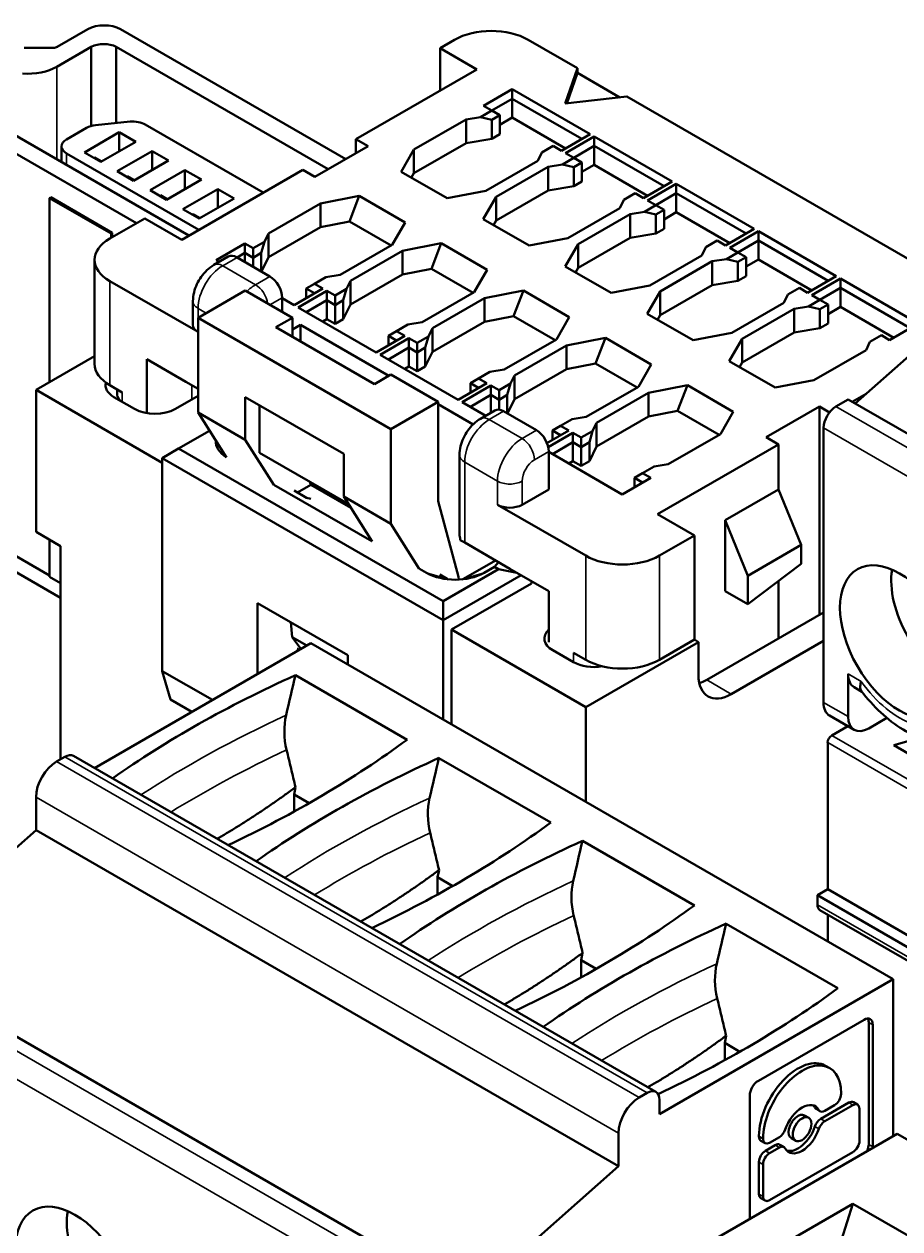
# Model space of a CAD drawing. Header units: millimetres. Extents: x 3100 to 5091, y 868 to 1900.
# Drawn here: x 4115.63 to 4130.72, y 1741.51 to 1762.3 of the extents above; entities that cross this region are included whole.
import ezdxf

# ---------------------------------------------------------------- set-up
doc = ezdxf.new("R2010")
doc.units = ezdxf.units.MM
doc.header["$LTSCALE"] = 1.8
doc.layers.add('외형선(ISO)', color=7, linetype='Continuous', lineweight=50)
doc.layers.add('좁은 외형선(ISO)', color=7, linetype='Continuous', lineweight=35)

msp = doc.modelspace()

# ---------------------------------------------------------------- linework, layer by layer
at = {"layer": '외형선(ISO)'}
for p, q in [((4116.724, 1762.207), (4116.199, 1761.904)), ((4117.287, 1762.207), (4121.171, 1759.964)), ((4123.045, 1762.026), (4122.797, 1761.883)), ((4124.318, 1762.026), (4125.166, 1761.536)), ((4116.128, 1761.886), (4115.627, 1761.886)), ((4116.191, 1761.559), (4116.785, 1761.902)), ((4116.785, 1761.902), (4116.785, 1760.537)), ((4117.213, 1761.902), (4117.213, 1760.588)), ((4117.213, 1761.902), (4120.871, 1759.791)), ((4122.797, 1761.148), (4122.797, 1761.883)), ((4122.797, 1761.883), (4123.434, 1761.515)), ((4121.348, 1760.311), (4123.434, 1761.515)), ((4125.166, 1761.536), (4124.954, 1760.923)), ((4125.166, 1761.454), (4124.984, 1760.927)), ((4125.166, 1761.536), (4125.166, 1761.454)), ((4125.897, 1761.032), (4125.166, 1761.454)), ((4124.042, 1761.173), (4123.547, 1760.887)), ((4124.042, 1761.009), (4123.688, 1760.805)), ((4125.385, 1760.397), (4124.042, 1761.173)), ((4124.042, 1761.173), (4124.042, 1761.009)), ((4124.042, 1761.009), (4124.042, 1760.683)), ((4125.244, 1760.315), (4124.042, 1761.009)), ((4124.954, 1760.923), (4126.015, 1761.046)), ((4126.015, 1761.046), (4132.018, 1757.58)), ((4117.565, 1758.862), (4114.178, 1760.817)), ((4118.466, 1758.648), (4114.655, 1760.848)), ((4123.688, 1760.805), (4123.492, 1760.692)), ((4123.547, 1760.887), (4123.688, 1760.805)), ((4123.688, 1760.805), (4123.83, 1760.723)), ((4117.454, 1760.613), (4116.86, 1760.552)), ((4122.348, 1760.134), (4123.246, 1760.652)), ((4123.492, 1760.692), (4123.246, 1760.652)), ((4123.246, 1760.652), (4123.246, 1760.244)), ((4123.492, 1760.692), (4123.688, 1760.642)), ((4123.83, 1760.723), (4123.688, 1760.642)), ((4123.688, 1760.642), (4123.688, 1760.315)), ((4123.83, 1760.723), (4123.83, 1760.397)), ((4124.042, 1760.683), (4123.83, 1760.56)), ((4124.961, 1760.152), (4124.042, 1760.683)), ((4116.701, 1760.503), (4116.36, 1760.306)), ((4116.667, 1760.083), (4117.268, 1760.43)), ((4117.268, 1760.103), (4117.268, 1760.43)), ((4117.268, 1760.43), (4117.551, 1760.266)), ((4119.75, 1759.389), (4117.715, 1760.564)), ((4123.83, 1760.397), (4123.688, 1760.315)), ((4124.89, 1760.111), (4125.385, 1760.397)), ((4116.273, 1760.185), (4116.273, 1759.914)), ((4117.551, 1760.266), (4116.949, 1759.919)), ((4120.641, 1759.658), (4121.56, 1760.189)), ((4121.348, 1760.311), (4121.348, 1760.066)), ((4121.56, 1760.189), (4121.348, 1760.311)), ((4122.348, 1759.725), (4123.246, 1760.244)), ((4123.688, 1760.315), (4123.246, 1760.244)), ((4124.553, 1760.079), (4124.749, 1760.193)), ((4124.749, 1760.193), (4124.89, 1760.111)), ((4125.456, 1760.356), (4124.961, 1760.07)), ((4125.456, 1760.193), (4125.103, 1759.989)), ((4126.8, 1759.58), (4125.456, 1760.356)), ((4125.456, 1760.356), (4125.456, 1760.193)), ((4125.456, 1760.193), (4125.456, 1759.866)), ((4126.658, 1759.499), (4125.456, 1760.193)), ((4116.36, 1760.063), (4118.639, 1758.747)), ((4116.949, 1759.919), (4116.667, 1760.083)), ((4116.844, 1759.996), (4116.83, 1759.988)), ((4116.844, 1759.996), (4116.964, 1759.927)), ((4117.232, 1759.756), (4117.833, 1760.103)), ((4117.833, 1759.776), (4117.833, 1760.103)), ((4117.833, 1760.103), (4118.116, 1759.94)), ((4122.126, 1759.748), (4122.348, 1760.134)), ((4122.348, 1760.134), (4122.348, 1759.725)), ((4124.484, 1759.938), (4124.553, 1760.079)), ((4125.103, 1759.989), (4124.906, 1759.875)), ((4124.961, 1760.07), (4125.103, 1759.989)), ((4125.103, 1759.989), (4125.244, 1759.907)), ((4117.515, 1759.593), (4117.232, 1759.756)), ((4118.116, 1759.94), (4117.515, 1759.593)), ((4117.798, 1759.429), (4118.399, 1759.776)), ((4118.343, 1758.576), (4120.429, 1759.78)), ((4118.399, 1759.45), (4118.399, 1759.776)), ((4118.399, 1759.776), (4118.682, 1759.613)), ((4120.429, 1759.78), (4120.641, 1759.658)), ((4122.918, 1759.29), (4122.126, 1759.748)), ((4124.484, 1759.938), (4123.586, 1759.419)), ((4123.763, 1759.317), (4124.661, 1759.835)), ((4124.906, 1759.875), (4124.661, 1759.835)), ((4124.661, 1759.835), (4124.661, 1759.427)), ((4124.906, 1759.875), (4125.103, 1759.825)), ((4125.244, 1759.907), (4125.103, 1759.825)), ((4125.103, 1759.825), (4125.103, 1759.499)), ((4125.244, 1759.907), (4125.244, 1759.58)), ((4125.456, 1759.866), (4125.244, 1759.744)), ((4126.375, 1759.335), (4125.456, 1759.866)), ((4117.41, 1759.67), (4117.396, 1759.662)), ((4117.41, 1759.67), (4117.529, 1759.601)), ((4118.682, 1759.613), (4118.081, 1759.266)), ((4122.302, 1759.646), (4122.348, 1759.725)), ((4125.244, 1759.58), (4125.103, 1759.499)), ((4126.305, 1759.295), (4126.8, 1759.58)), ((4126.87, 1759.54), (4126.375, 1759.254)), ((4128.214, 1758.764), (4126.87, 1759.54)), ((4126.87, 1759.54), (4126.87, 1759.376)), ((4118.081, 1759.266), (4117.798, 1759.429)), ((4117.976, 1759.343), (4117.962, 1759.335)), ((4117.976, 1759.343), (4118.095, 1759.274)), ((4118.364, 1759.103), (4118.965, 1759.45)), ((4118.965, 1759.123), (4118.965, 1759.45)), ((4118.965, 1759.45), (4119.248, 1759.286)), ((4120.736, 1759.203), (4121.404, 1759.331)), ((4121.235, 1758.89), (4121.404, 1759.331)), ((4121.404, 1759.331), (4122.196, 1758.874)), ((4123.586, 1759.419), (4122.918, 1759.29)), ((4123.763, 1758.909), (4124.661, 1759.427)), ((4125.103, 1759.499), (4124.661, 1759.427)), ((4125.967, 1759.263), (4126.163, 1759.376)), ((4126.163, 1759.376), (4126.305, 1759.295)), ((4126.87, 1759.376), (4126.517, 1759.172)), ((4126.87, 1759.376), (4126.87, 1759.05)), ((4128.072, 1758.682), (4126.87, 1759.376)), ((4116.087, 1759.307), (4116.066, 1759.295)), ((4116.066, 1759.295), (4117.126, 1758.682)), ((4116.066, 1756.118), (4116.066, 1759.295)), ((4116.087, 1759.307), (4117.147, 1758.695)), ((4119.248, 1759.286), (4118.647, 1758.939)), ((4119.838, 1758.684), (4120.736, 1759.203)), ((4120.736, 1759.203), (4120.736, 1758.794)), ((4123.54, 1758.931), (4123.763, 1759.317)), ((4123.763, 1759.317), (4123.763, 1758.909)), ((4125.898, 1759.121), (4125, 1758.603)), ((4125.898, 1759.121), (4125.967, 1759.263)), ((4126.517, 1759.172), (4126.32, 1759.059)), ((4126.375, 1759.254), (4126.517, 1759.172)), ((4126.517, 1759.172), (4126.658, 1759.09)), ((4117.706, 1758.943), (4117.105, 1758.596)), ((4117.706, 1758.943), (4118.343, 1758.576)), ((4118.647, 1758.939), (4118.364, 1759.103)), ((4118.541, 1759.017), (4118.527, 1759.008)), ((4118.541, 1759.017), (4118.661, 1758.948)), ((4124.332, 1758.474), (4123.54, 1758.931)), ((4123.717, 1758.829), (4123.763, 1758.909)), ((4125.177, 1758.501), (4126.075, 1759.019)), ((4126.32, 1759.059), (4126.075, 1759.019)), ((4126.075, 1759.019), (4126.075, 1758.611)), ((4126.32, 1759.059), (4126.517, 1759.009)), ((4126.658, 1759.09), (4126.517, 1759.009)), ((4126.517, 1759.009), (4126.517, 1758.682)), ((4126.658, 1759.09), (4126.658, 1758.764)), ((4126.87, 1759.05), (4126.658, 1758.927)), ((4127.79, 1758.519), (4126.87, 1759.05)), ((4119.838, 1758.276), (4120.736, 1758.794)), ((4120.736, 1758.794), (4121.235, 1758.89)), ((4121.235, 1758.89), (4121.952, 1758.476)), ((4122.196, 1758.874), (4121.974, 1758.488)), ((4126.658, 1758.764), (4126.517, 1758.682)), ((4127.719, 1758.478), (4128.214, 1758.764)), ((4128.285, 1758.723), (4127.79, 1758.437)), ((4129.628, 1757.947), (4128.285, 1758.723)), ((4128.285, 1758.723), (4128.285, 1758.56)), ((4117.126, 1758.682), (4117.147, 1758.695)), ((4117.126, 1758.609), (4117.126, 1758.682)), ((4117.147, 1758.695), (4117.147, 1758.621)), ((4119.432, 1758.511), (4118.937, 1758.225)), ((4119.573, 1758.429), (4119.432, 1758.511)), ((4119.432, 1758.511), (4119.432, 1758.347)), ((4119.769, 1758.542), (4119.573, 1758.429)), ((4119.769, 1758.542), (4119.714, 1758.347)), ((4119.838, 1758.684), (4119.769, 1758.542)), ((4119.838, 1758.684), (4119.838, 1758.276)), ((4121.974, 1758.488), (4121.076, 1757.97)), ((4122.15, 1758.386), (4122.819, 1758.515)), ((4122.649, 1758.074), (4122.819, 1758.515)), ((4122.819, 1758.515), (4123.611, 1758.058)), ((4125, 1758.603), (4124.332, 1758.474)), ((4124.954, 1758.115), (4125.177, 1758.501)), ((4125.177, 1758.092), (4126.075, 1758.611)), ((4125.177, 1758.501), (4125.177, 1758.092)), ((4126.517, 1758.682), (4126.075, 1758.611)), ((4127.381, 1758.446), (4127.577, 1758.56)), ((4127.577, 1758.56), (4127.719, 1758.478)), ((4128.285, 1758.56), (4127.931, 1758.356)), ((4128.285, 1758.56), (4128.285, 1758.233)), ((4129.487, 1757.866), (4128.285, 1758.56)), ((4118.9, 1758.142), (4119.147, 1758.285)), ((4119.432, 1758.347), (4119.297, 1758.27)), ((4119.432, 1758.347), (4119.432, 1758.192)), ((4119.573, 1758.266), (4119.432, 1758.347)), ((4119.573, 1758.429), (4119.573, 1758.266)), ((4119.714, 1758.347), (4119.573, 1758.266)), ((4119.714, 1758.347), (4119.714, 1758.029)), ((4121.252, 1757.868), (4122.15, 1758.386)), ((4122.15, 1758.386), (4122.15, 1757.978)), ((4127.312, 1758.305), (4126.414, 1757.786)), ((4127.312, 1758.305), (4127.381, 1758.446)), ((4127.931, 1758.356), (4127.735, 1758.242)), ((4127.79, 1758.437), (4127.931, 1758.356)), ((4127.931, 1758.356), (4128.072, 1758.274)), ((4116.842, 1756.433), (4116.842, 1758.229)), ((4118.937, 1758.225), (4118.99, 1758.194)), ((4119.863, 1757.943), (4119.297, 1758.27)), ((4119.573, 1758.266), (4119.573, 1758.111)), ((4119.838, 1758.276), (4119.717, 1758.027)), ((4122.15, 1757.978), (4122.649, 1758.074)), ((4122.649, 1758.074), (4123.367, 1757.66)), ((4125.746, 1757.657), (4124.954, 1758.115)), ((4125.131, 1758.013), (4125.177, 1758.092)), ((4126.591, 1757.684), (4127.489, 1758.203)), ((4127.735, 1758.242), (4127.489, 1758.203)), ((4127.489, 1758.203), (4127.489, 1757.794)), ((4127.735, 1758.242), (4127.931, 1758.192)), ((4128.072, 1758.274), (4127.931, 1758.192)), ((4127.931, 1758.192), (4127.931, 1757.866)), ((4128.072, 1758.274), (4128.072, 1757.947)), ((4128.285, 1758.233), (4128.072, 1758.111)), ((4129.204, 1757.702), (4128.285, 1758.233)), ((4120.634, 1757.817), (4120.83, 1757.93)), ((4120.83, 1757.93), (4121.076, 1757.97)), ((4121.252, 1757.868), (4121.184, 1757.726)), ((4121.252, 1757.459), (4122.15, 1757.978)), ((4121.252, 1757.868), (4121.252, 1757.459)), ((4123.611, 1758.058), (4123.388, 1757.672)), ((4127.931, 1757.866), (4127.489, 1757.794)), ((4128.072, 1757.947), (4127.931, 1757.866)), ((4129.133, 1757.662), (4129.628, 1757.947)), ((4129.699, 1757.907), (4129.204, 1757.621)), ((4131.042, 1757.131), (4129.699, 1757.907)), ((4129.699, 1757.907), (4129.699, 1757.743)), ((4129.955, 1755.75), (4132.52, 1758.025)), ((4118.625, 1756.984), (4117.105, 1757.862)), ((4119.439, 1757.698), (4118.625, 1757.229)), ((4119.439, 1757.698), (4120.252, 1757.229)), ((4120.28, 1757.449), (4120.775, 1757.735)), ((4120.846, 1757.694), (4120.351, 1757.408)), ((4120.634, 1757.817), (4120.492, 1757.735)), ((4120.492, 1757.735), (4120.492, 1757.572)), ((4120.634, 1757.653), (4120.492, 1757.735)), ((4120.775, 1757.735), (4120.634, 1757.817)), ((4120.987, 1757.613), (4120.846, 1757.694)), ((4120.846, 1757.694), (4120.846, 1757.531)), ((4121.184, 1757.726), (4120.987, 1757.613)), ((4121.184, 1757.726), (4121.129, 1757.531)), ((4123.388, 1757.672), (4122.49, 1757.153)), ((4123.565, 1757.57), (4124.233, 1757.698)), ((4124.063, 1757.257), (4124.233, 1757.698)), ((4124.233, 1757.698), (4125.025, 1757.241)), ((4126.414, 1757.786), (4125.746, 1757.657)), ((4126.368, 1757.298), (4126.591, 1757.684)), ((4126.591, 1757.276), (4127.489, 1757.794)), ((4126.591, 1757.684), (4126.591, 1757.276)), ((4128.795, 1757.63), (4128.992, 1757.743)), ((4128.992, 1757.743), (4129.133, 1757.662)), ((4129.699, 1757.743), (4129.345, 1757.539)), ((4130.901, 1757.049), (4129.699, 1757.743)), ((4129.699, 1757.743), (4129.699, 1757.417)), ((4118.538, 1757.106), (4118.538, 1757.515)), ((4120.075, 1757.331), (4120.075, 1757.576)), ((4120.075, 1757.568), (4120.28, 1757.449)), ((4120.846, 1757.531), (4120.492, 1757.327)), ((4120.846, 1757.531), (4120.846, 1757.204)), ((4120.987, 1757.449), (4120.846, 1757.531)), ((4120.987, 1757.613), (4120.987, 1757.449)), ((4121.129, 1757.531), (4120.987, 1757.449)), ((4120.987, 1757.449), (4120.987, 1757.123)), ((4121.129, 1757.531), (4121.129, 1757.204)), ((4121.252, 1757.459), (4121.129, 1757.204)), ((4122.667, 1757.051), (4123.565, 1757.57)), ((4123.565, 1757.57), (4123.565, 1757.161)), ((4128.726, 1757.488), (4127.828, 1756.97)), ((4128.726, 1757.488), (4128.795, 1757.63)), ((4129.345, 1757.539), (4129.149, 1757.426)), ((4129.204, 1757.621), (4129.345, 1757.539)), ((4129.345, 1757.539), (4129.487, 1757.457)), ((4129.487, 1757.457), (4129.345, 1757.376)), ((4129.487, 1757.457), (4129.487, 1757.131)), ((4120.351, 1757.408), (4121.694, 1756.633)), ((4123.565, 1757.161), (4124.063, 1757.257)), ((4124.063, 1757.257), (4124.781, 1756.843)), ((4125.025, 1757.241), (4124.802, 1756.855)), ((4127.16, 1756.841), (4126.368, 1757.298)), ((4126.545, 1757.196), (4126.591, 1757.276)), ((4128.005, 1756.868), (4128.903, 1757.386)), ((4129.149, 1757.426), (4128.903, 1757.386)), ((4128.903, 1757.386), (4128.903, 1756.978)), ((4129.149, 1757.426), (4129.345, 1757.376)), ((4129.345, 1757.376), (4129.345, 1757.049)), ((4129.699, 1757.417), (4129.487, 1757.294)), ((4130.618, 1756.886), (4129.699, 1757.417)), ((4118.625, 1757.229), (4121.949, 1755.31)), ((4118.625, 1757.229), (4118.625, 1755.596)), ((4120.252, 1757.229), (4119.969, 1757.066)), ((4119.969, 1757.066), (4121.666, 1756.086)), ((4120.252, 1756.902), (4120.252, 1757.229)), ((4120.252, 1757.025), (4120.393, 1757.106)), ((4121.913, 1756.229), (4120.393, 1757.106)), ((4120.393, 1757.106), (4120.393, 1756.821)), ((4120.846, 1757.204), (4120.775, 1757.164)), ((4120.987, 1757.123), (4120.846, 1757.204)), ((4121.129, 1757.204), (4120.987, 1757.123)), ((4122.048, 1757), (4122.244, 1757.114)), ((4122.244, 1757.114), (4122.49, 1757.153)), ((4122.667, 1757.051), (4122.598, 1756.909)), ((4122.667, 1756.643), (4123.565, 1757.161)), ((4122.667, 1757.051), (4122.667, 1756.643)), ((4129.345, 1757.049), (4128.903, 1756.978)), ((4129.487, 1757.131), (4129.345, 1757.049)), ((4130.547, 1756.845), (4131.042, 1757.131)), ((4121.694, 1756.633), (4122.189, 1756.919)), ((4122.26, 1756.878), (4121.765, 1756.592)), ((4122.048, 1757), (4121.906, 1756.919)), ((4121.906, 1756.919), (4121.906, 1756.755)), ((4122.048, 1756.837), (4121.906, 1756.919)), ((4122.189, 1756.919), (4122.048, 1757)), ((4122.401, 1756.796), (4122.26, 1756.878)), ((4122.26, 1756.878), (4122.26, 1756.714)), ((4122.598, 1756.909), (4122.401, 1756.796)), ((4122.598, 1756.909), (4122.543, 1756.714)), ((4124.802, 1756.855), (4123.904, 1756.337)), ((4124.979, 1756.753), (4125.647, 1756.882)), ((4125.477, 1756.441), (4125.647, 1756.882)), ((4125.647, 1756.882), (4126.439, 1756.425)), ((4127.828, 1756.97), (4127.16, 1756.841)), ((4127.782, 1756.482), (4128.005, 1756.868)), ((4128.005, 1756.459), (4128.903, 1756.978)), ((4128.005, 1756.868), (4128.005, 1756.459)), ((4130.209, 1756.813), (4130.406, 1756.927)), ((4130.406, 1756.927), (4130.547, 1756.845)), ((4122.26, 1756.714), (4121.906, 1756.51)), ((4122.26, 1756.714), (4122.26, 1756.388)), ((4122.401, 1756.633), (4122.26, 1756.714)), ((4122.401, 1756.796), (4122.401, 1756.633)), ((4122.543, 1756.714), (4122.401, 1756.633)), ((4122.401, 1756.633), (4122.401, 1756.306)), ((4122.543, 1756.714), (4122.543, 1756.388)), ((4122.667, 1756.643), (4122.543, 1756.388)), ((4124.081, 1756.235), (4124.979, 1756.753)), ((4124.979, 1756.753), (4124.979, 1756.345)), ((4130.141, 1756.672), (4129.243, 1756.153)), ((4130.141, 1756.672), (4130.209, 1756.813)), ((4115.832, 1755.984), (4116.842, 1756.566)), ((4117.742, 1755.584), (4117.742, 1756.514)), ((4118.413, 1756.127), (4117.742, 1756.514)), ((4121.765, 1756.592), (4123.108, 1755.816)), ((4124.979, 1756.345), (4125.477, 1756.441)), ((4125.477, 1756.441), (4126.195, 1756.027)), ((4126.439, 1756.425), (4126.216, 1756.039)), ((4128.574, 1756.024), (4127.782, 1756.482)), ((4127.959, 1756.38), (4128.005, 1756.459)), ((4121.949, 1756.249), (4121.666, 1756.086)), ((4121.949, 1756.249), (4122.762, 1755.78)), ((4122.26, 1756.388), (4122.189, 1756.347)), ((4122.401, 1756.306), (4122.26, 1756.388)), ((4122.543, 1756.388), (4122.401, 1756.306)), ((4123.462, 1756.184), (4123.658, 1756.297)), ((4123.658, 1756.297), (4123.904, 1756.337)), ((4124.081, 1756.235), (4124.012, 1756.093)), ((4124.081, 1755.826), (4124.979, 1756.345)), ((4124.081, 1756.235), (4124.081, 1755.826)), ((4117.105, 1756.065), (4117.317, 1755.943)), ((4118.625, 1756.004), (4118.413, 1756.127)), ((4123.108, 1755.816), (4123.603, 1756.102)), ((4123.674, 1756.061), (4123.179, 1755.775)), ((4123.462, 1756.184), (4123.321, 1756.102)), ((4123.321, 1756.102), (4123.321, 1755.939)), ((4123.462, 1756.02), (4123.321, 1756.102)), ((4123.603, 1756.102), (4123.462, 1756.184)), ((4123.816, 1755.98), (4123.674, 1756.061)), ((4123.674, 1756.061), (4123.674, 1755.898)), ((4124.012, 1756.093), (4123.816, 1755.98)), ((4124.012, 1756.093), (4123.957, 1755.898)), ((4126.216, 1756.039), (4125.318, 1755.52)), ((4126.393, 1755.937), (4127.061, 1756.065)), ((4126.892, 1755.624), (4127.061, 1756.065)), ((4127.061, 1756.065), (4127.853, 1755.608)), ((4129.243, 1756.153), (4128.574, 1756.024)), ((4115.832, 1753.534), (4115.832, 1755.984)), ((4118.007, 1754.728), (4115.832, 1755.984)), ((4117.176, 1755.861), (4117.529, 1755.657)), ((4117.229, 1755.902), (4117.229, 1755.994)), ((4118.625, 1755.882), (4118.237, 1755.657)), ((4119.439, 1755.126), (4119.439, 1755.861)), ((4119.439, 1755.861), (4121.136, 1754.881)), ((4123.674, 1755.898), (4123.321, 1755.694)), ((4123.674, 1755.898), (4123.674, 1755.591)), ((4123.816, 1755.816), (4123.674, 1755.898)), ((4123.816, 1755.98), (4123.816, 1755.816)), ((4123.957, 1755.898), (4123.816, 1755.816)), ((4123.816, 1755.816), (4123.816, 1755.644)), ((4123.957, 1755.898), (4123.957, 1755.58)), ((4124.081, 1755.826), (4123.96, 1755.578)), ((4125.495, 1755.418), (4126.393, 1755.937)), ((4126.393, 1755.937), (4126.393, 1755.528)), ((4129.621, 1755.698), (4129.833, 1755.82)), ((4139.874, 1750.023), (4129.833, 1755.82)), ((4130.145, 1755.919), (4129.904, 1755.78)), ((4118.625, 1755.596), (4119.439, 1755.126)), ((4118.625, 1755.596), (4119.116, 1754.817)), ((4119.686, 1755.718), (4119.686, 1754.902)), ((4122.762, 1755.78), (4121.949, 1755.31)), ((4122.762, 1754.065), (4122.762, 1755.78)), ((4123.367, 1755.389), (4122.762, 1755.739)), ((4123.179, 1755.775), (4123.586, 1755.54)), ((4123.496, 1755.488), (4123.743, 1755.631)), ((4123.893, 1755.616), (4124.459, 1755.29)), ((4126.393, 1755.528), (4126.892, 1755.624)), ((4126.892, 1755.624), (4127.609, 1755.21)), ((4127.853, 1755.608), (4127.63, 1755.222)), ((4129.338, 1755.698), (4128.419, 1755.167)), ((4129.338, 1755.698), (4129.338, 1752.105)), ((4129.511, 1755.598), (4129.338, 1755.698)), ((4124.876, 1755.367), (4125.073, 1755.481)), ((4125.073, 1755.481), (4125.318, 1755.52)), ((4125.495, 1755.418), (4125.426, 1755.276)), ((4125.495, 1755.01), (4126.393, 1755.528)), ((4125.495, 1755.418), (4125.495, 1755.01)), ((4118.29, 1754.973), (4118.823, 1755.281)), ((4121.949, 1755.31), (4121.949, 1753.677)), ((4124.64, 1755.068), (4125.018, 1755.286)), ((4125.088, 1755.245), (4124.662, 1754.999)), ((4124.876, 1755.367), (4124.735, 1755.286)), ((4124.735, 1755.286), (4124.735, 1755.122)), ((4124.876, 1755.204), (4124.735, 1755.286)), ((4125.018, 1755.286), (4124.876, 1755.367)), ((4125.23, 1755.163), (4125.088, 1755.245)), ((4125.088, 1755.245), (4125.088, 1755.081)), ((4125.426, 1755.276), (4125.23, 1755.163)), ((4125.23, 1755.163), (4125.23, 1755)), ((4125.426, 1755.276), (4125.371, 1755.081)), ((4127.63, 1755.222), (4126.732, 1754.704)), ((4128.419, 1755.167), (4128.631, 1755.045)), ((4129.409, 1750.595), (4129.409, 1755.33)), ((4118.29, 1754.973), (4118.007, 1754.81)), ((4122.85, 1752.34), (4118.29, 1754.973)), ((4119.439, 1755.126), (4119.929, 1754.348)), ((4125.088, 1755.081), (4124.735, 1754.877)), ((4125.23, 1755), (4125.088, 1755.081)), ((4125.088, 1755.081), (4125.088, 1754.755)), ((4125.371, 1755.081), (4125.23, 1755)), ((4125.23, 1755), (4125.23, 1754.673)), ((4125.371, 1755.081), (4125.371, 1754.755)), ((4125.495, 1755.01), (4125.371, 1754.755)), ((4128.631, 1755.045), (4126.545, 1753.84)), ((4128.631, 1755.045), (4128.631, 1754.269)), ((4122.85, 1752.013), (4118.007, 1754.81)), ((4118.007, 1751.136), (4118.007, 1754.81)), ((4119.686, 1754.902), (4121.216, 1754.018)), ((4121.136, 1754.147), (4121.136, 1754.881)), ((4123.134, 1753.473), (4123.134, 1754.861)), ((4124.671, 1754.269), (4124.671, 1754.922)), ((4124.671, 1754.914), (4125.937, 1754.183)), ((4125.088, 1754.755), (4125.018, 1754.714)), ((4125.23, 1754.673), (4125.088, 1754.755)), ((4125.371, 1754.755), (4125.23, 1754.673)), ((4126.29, 1754.551), (4126.149, 1754.469)), ((4126.29, 1754.551), (4126.487, 1754.664)), ((4126.432, 1754.469), (4126.29, 1754.551)), ((4126.487, 1754.664), (4126.732, 1754.704)), ((4121.623, 1753.373), (4119.931, 1754.349)), ((4120.338, 1754.217), (4120.567, 1754.349)), ((4120.567, 1754.349), (4120.553, 1754.401)), ((4121.26, 1753.949), (4120.567, 1754.349)), ((4125.937, 1754.183), (4126.432, 1754.469)), ((4126.29, 1754.387), (4126.149, 1754.469)), ((4126.149, 1754.469), (4126.149, 1754.306)), ((4120.285, 1754.247), (4120.497, 1754.125)), ((4120.568, 1754.105), (4120.497, 1754.125)), ((4121.136, 1754.147), (4121.626, 1753.368)), ((4121.136, 1754.147), (4121.949, 1753.677)), ((4124.212, 1754.004), (4124.671, 1754.269)), ((4128.631, 1754.269), (4127.712, 1753.738)), ((4128.631, 1754.269), (4129.02, 1753.31)), ((4123.116, 1752.759), (4122.762, 1754.065)), ((4125.308, 1753.126), (4123.787, 1754.004)), ((4114.178, 1753.873), (4116.066, 1752.783)), ((4127.181, 1753.473), (4126.545, 1753.84)), ((4127.712, 1753.738), (4127.712, 1752.514)), ((4128.101, 1752.779), (4127.712, 1753.738)), ((4115.832, 1753.534), (4116.257, 1753.289)), ((4121.949, 1753.677), (4122.439, 1752.899)), ((4114.647, 1753.326), (4116.257, 1752.397)), ((4116.066, 1752.763), (4116.066, 1753.399)), ((4123.144, 1753.395), (4123.144, 1753.428)), ((4123.144, 1753.395), (4123.222, 1753.35)), ((4123.222, 1753.35), (4123.999, 1752.901)), ((4127.181, 1753.473), (4126.58, 1753.126)), ((4127.181, 1751.677), (4127.181, 1753.473)), ((4129.02, 1753.31), (4128.101, 1752.779)), ((4129.02, 1752.983), (4129.02, 1753.31)), ((4116.257, 1749.615), (4116.257, 1753.289)), ((4122.565, 1752.829), (4122.442, 1752.9)), ((4122.85, 1752.34), (4123.805, 1752.891)), ((4123.752, 1753.044), (4123.202, 1752.727)), ((4123.734, 1752.932), (4123.555, 1752.829)), ((4123.734, 1752.932), (4123.805, 1753.014)), ((4123.734, 1752.932), (4123.805, 1752.891)), ((4124.123, 1752.83), (4123.805, 1752.891)), ((4124.671, 1752.514), (4123.999, 1752.901)), ((4128.101, 1752.289), (4129.02, 1752.983)), ((4116.257, 1752.652), (4116.066, 1752.763)), ((4122.795, 1752.798), (4122.919, 1752.727)), ((4122.85, 1752.013), (4124.194, 1752.789)), ((4123.121, 1752.712), (4123.116, 1752.759)), ((4124.371, 1752.687), (4124.371, 1752.646)), ((4128.101, 1752.779), (4128.101, 1752.289)), ((4128.631, 1752.689), (4128.631, 1751.697)), ((4122.992, 1751.85), (4124.371, 1752.646)), ((4124.671, 1752.514), (4124.671, 1751.635)), ((4127.712, 1752.514), (4128.101, 1752.289)), ((4119.651, 1751.085), (4119.651, 1752.309)), ((4121.206, 1751.411), (4119.651, 1752.309)), ((4122.85, 1752.013), (4122.85, 1752.34)), ((4127.394, 1750.983), (4129.409, 1752.146)), ((4120.25, 1751.718), (4120.226, 1751.977)), ((4122.85, 1750.299), (4122.85, 1752.013)), ((4125.308, 1750.513), (4122.992, 1751.85)), ((4122.992, 1751.85), (4122.992, 1750.217)), ((4120.499, 1751.575), (4120.25, 1751.718)), ((4120.4, 1751.517), (4120.25, 1751.718)), ((4125.308, 1750.513), (4127.252, 1751.636)), ((4126.58, 1751.33), (4127.181, 1751.677)), ((4127.252, 1751.636), (4127.181, 1751.677)), ((4127.252, 1751.636), (4127.252, 1751.064)), ((4127.818, 1750.738), (4129.409, 1751.656)), ((4116.839, 1749.462), (4120.57, 1751.615)), ((4120.336, 1751.522), (4120.372, 1751.501)), ((4120.57, 1751.615), (4130.611, 1745.818)), ((4124.742, 1751.493), (4125.095, 1751.289)), ((4125.095, 1751.452), (4125.308, 1751.33)), ((4121.206, 1751.248), (4121.206, 1751.411)), ((4118.873, 1750.636), (4118.007, 1751.136)), ((4118.148, 1750.646), (4118.007, 1751.136)), ((4120.303, 1751.064), (4122.231, 1749.951)), ((4129.833, 1750.35), (4129.833, 1751.085)), ((4130.071, 1750.778), (4129.937, 1750.856)), ((4118.519, 1750.431), (4118.148, 1750.646)), ((4125.308, 1748.88), (4125.308, 1750.513)), ((4129.512, 1750.366), (4129.937, 1750.121)), ((4129.828, 1750.184), (4129.55, 1750.023)), ((4130.5, 1750.327), (4130.187, 1750.146)), ((4131.066, 1749.982), (4130.618, 1749.856)), ((4129.48, 1747.37), (4129.48, 1749.901)), ((4130.618, 1749.856), (4132.725, 1748.639)), ((4116.186, 1749.574), (4116.327, 1749.656)), ((4116.477, 1749.671), (4126.518, 1743.874)), ((4122.778, 1749.635), (4124.706, 1748.522)), ((4115.832, 1748.39), (4115.832, 1748.962)), ((4120.28, 1749.007), (4120.306, 1749.132)), ((4120.28, 1748.709), (4120.28, 1749.007)), ((4120.541, 1748.856), (4120.28, 1749.007)), ((4113.267, 1746.115), (4115.832, 1748.39)), ((4125.873, 1742.593), (4115.832, 1748.39)), ((4125.253, 1748.206), (4127.181, 1747.093)), ((4122.755, 1747.578), (4122.781, 1747.703)), ((4122.755, 1747.281), (4122.755, 1747.578)), ((4123.016, 1747.427), (4122.755, 1747.578)), ((4129.303, 1747.268), (4129.48, 1747.37)), ((4136.757, 1742.964), (4129.303, 1747.268)), ((4129.303, 1747.104), (4129.303, 1747.268)), ((4136.757, 1743.168), (4129.48, 1747.37)), ((4129.344, 1747.013), (4136.757, 1742.733)), ((4129.48, 1746.471), (4129.48, 1746.935)), ((4127.728, 1746.777), (4129.656, 1745.664)), ((4125.23, 1746.149), (4125.255, 1746.274)), ((4123.186, 1740.389), (4113.145, 1746.186)), ((4125.491, 1745.998), (4125.23, 1746.149)), ((4125.23, 1745.852), (4125.23, 1746.149)), ((4126.58, 1743.491), (4130.611, 1745.818)), ((4130.611, 1745.818), (4130.611, 1743.116)), ((4128.285, 1744.067), (4130.108, 1745.12)), ((4130.187, 1745.075), (4130.187, 1742.969)), ((4130.257, 1745.034), (4130.257, 1742.929)), ((4127.705, 1744.72), (4127.73, 1744.845)), ((4127.966, 1744.569), (4127.705, 1744.72)), ((4127.705, 1744.423), (4127.705, 1744.72)), ((4129.443, 1744.326), (4129.514, 1744.286)), ((4126.227, 1743.777), (4126.368, 1743.859)), ((4126.58, 1743.736), (4126.58, 1743.491)), ((4128.136, 1741.704), (4128.136, 1743.809)), ((4129.711, 1743.84), (4129.711, 1743.85)), ((4129.28, 1743.581), (4129.351, 1743.54)), ((4129.359, 1743.409), (4129.845, 1743.69)), ((4129.916, 1743.649), (4129.43, 1743.368)), ((4129.43, 1743.548), (4129.599, 1743.646)), ((4129.924, 1743.697), (4129.995, 1743.657)), ((4130.028, 1743.032), (4130.028, 1743.584)), ((4129.082, 1743.471), (4129.153, 1743.43)), ((4124.17, 1739.397), (4130.676, 1743.153)), ((4125.873, 1742.593), (4125.873, 1743.165)), ((4128.295, 1743.114), (4128.295, 1743.104)), ((4137.747, 1739.071), (4130.676, 1743.153)), ((4128.328, 1743.032), (4128.399, 1742.991)), ((4128.366, 1743.074), (4128.366, 1743.063)), ((4128.407, 1742.859), (4128.577, 1742.957)), ((4128.478, 1742.999), (4128.647, 1743.097)), ((4128.647, 1742.917), (4128.478, 1742.819)), ((4128.656, 1742.965), (4128.726, 1742.924)), ((4128.854, 1743.075), (4128.924, 1743.035)), ((4128.478, 1742.008), (4129.916, 1742.838)), ((4123.186, 1740.21), (4125.873, 1742.593)), ((4128.295, 1742.113), (4128.295, 1742.666)), ((4128.366, 1742.625), (4128.366, 1742.072)), ((4129.915, 1741.946), (4125.154, 1739.197)), ((4128.328, 1742.041), (4128.399, 1742)), ((4129.915, 1741.946), (4129.385, 1740.281)), ((4132.423, 1740.498), (4129.915, 1741.946))]:
    msp.add_line(p, q, dxfattribs=at)
for centre, major_axis, ratio, start_param, end_param in [((4117.006, 1762.042), (0.401, 0), 0.577339, 0.792253, 2.34932), ((4123.681, 1761.658), (-0.9, 0), 0.57735, 3.926991, 5.497787), ((4116.123, 1761.949), (-0.11, 0), 0.577339, 1.624021, 2.34653), ((4116.999, 1761.773), (0.31, 0), 0.577339, 0.809472, 2.332089), ((4115.699, 1761.836), (0.687, 0), 0.577339, 4.565389, 5.509432), ((4117.502, 1760.441), (0.301, 0), 0.577339, 0.781105, 1.730036), ((4116.929, 1760.368), (0.327, 0), 0.577339, 1.782965, 2.342213), ((4116.57, 1760.185), (-0.297, 0), 0.577339, 5.49738, 7.068967), ((4117.742, 1758.229), (-0.9, 0), 0.57735, 5.497787, 7.068583), ((4119.297, 1758.025), (-0.15, 0.26), 0.57735, 5.497787, 6.283185), ((4119.863, 1757.698), (0.15, -0.26), 0.57735, 0.785398, 2.356194), ((4118.838, 1757.106), (-0.3, 0), 0.57735, 0, 0.785398), ((4117.742, 1756.433), (-0.9, 0), 0.57735, 0, 0.785398), ((4117.529, 1756.065), (-0.5, 0), 0.57735, 6.126157, 7.068583), ((4117.529, 1755.902), (-0.3, 0), 0.57735, 0, 0.785398), ((4117.883, 1755.861), (0.5, 0), 0.57735, 3.926991, 5.497787), ((4123.893, 1755.371), (-0.15, 0.26), 0.57735, 5.497787, 6.283185), ((4129.621, 1755.453), (-0.15, -0.26), 0.57735, 3.926991, 5.497787), ((4124.459, 1755.045), (0.15, -0.26), 0.57735, 0.785398, 2.356194), ((4119.631, 1755.095), (-0.7, 0), 0.57735, 6.244873, 7.019039), ((4123.999, 1754.126), (-0.3, 0), 0.57735, 0.785398, 2.356194), ((4123.434, 1753.473), (-0.3, 0), 0.57735, 0, 0.261799), ((4125.944, 1753.493), (0.9, 0), 0.57735, 3.926991, 5.497787), ((4131.565, 1752.126), (-0.7, 1.212), 0.57735, 0.613952, 2.52764), ((4123.06, 1753.115), (-0.7, 0), 0.57735, 0.785398, 2.356194), ((4123.06, 1752.808), (-0.2, 0), 0.57735, 0.785398, 0.919978), ((4123.06, 1752.808), (-0.2, 0), 0.57735, 2.221614, 2.356194), ((4125.095, 1751.697), (-0.5, 0), 0.57735, 5.725586, 7.068583), ((4125.449, 1751.493), (0.5, 0), 0.57735, 3.926991, 5.014964), ((4125.944, 1751.697), (-0.9, 0), 0.57735, 0.785398, 2.356194), ((4132.633, 1741.973), (-20, 0), 0.57735, 5.376697, 5.59774), ((4132.633, 1734.611), (-13.016, -69.532), 0.218386, 4.514556, 4.524759), ((4127.818, 1751.391), (-0.4, -0.693), 0.57735, 5.497787, 7.068583), ((4130.187, 1751.289), (-0.25, -0.433), 0.57735, 5.497787, 6.283185), ((4127.394, 1751.636), (-0.4, -0.693), 0.57735, 0.55899, 0.785398), ((4129.762, 1750.799), (-0.25, -0.433), 0.57735, 5.497787, 6.283185), ((4120.855, 1749.96), (-0.213, 0.99), 0.718086, 0.992119, 1.603505), ((4130.187, 1750.554), (-0.25, -0.433), 0.57735, 5.497787, 7.068583), ((4129.55, 1749.942), (-0.05, -0.0866), 0.57735, 3.926991, 5.497787), ((4106.484, 1757.07), (20, 0), 0.57735, 5.397834, 5.618878), ((4116.186, 1749.166), (-0.25, -0.433), 0.57735, 3.926991, 5.497787), ((4116.327, 1749.411), (0.15, 0.26), 0.57735, 0, 0.785398), ((4135.108, 1740.544), (-20, 0), 0.57735, 5.376697, 5.59774), ((4135.108, 1733.182), (-13.016, -69.532), 0.218386, 4.514556, 4.524759), ((4123.329, 1748.531), (-0.213, 0.99), 0.718086, 0.992119, 1.603505), ((4108.959, 1755.641), (20, 0), 0.57735, 5.397834, 5.618878), ((4137.583, 1739.115), (-20, 0), 0.57735, 5.376697, 5.59774), ((4137.583, 1731.753), (-13.016, -69.532), 0.218386, 4.514556, 4.524759), ((4125.804, 1747.102), (-0.213, 0.99), 0.718086, 0.992119, 1.603505), ((4111.434, 1754.212), (20, 0), 0.57735, 5.397834, 5.618878), ((4129.444, 1747.186), (-0.1, -0.173), 0.57735, 5.497787, 6.283185), ((4140.058, 1737.686), (-20, 0), 0.57735, 5.376697, 5.59774), ((4140.058, 1730.324), (-13.016, -69.532), 0.218386, 4.514556, 4.524759), ((4128.279, 1745.674), (-0.213, 0.99), 0.718086, 0.992119, 1.603505), ((4113.909, 1752.783), (20, 0), 0.57735, 5.396921, 5.618878), ((4130.108, 1744.948), (0.105, 0.183), 0.57735, 5.497787, 7.068583), ((4130.038, 1744.989), (0.105, 0.183), 0.57735, 5.497787, 5.941106), ((4128.968, 1743.503), (0.476, 0.824), 0.57735, 0, 2.356194), ((4129.038, 1743.462), (0.476, 0.824), 0.57735, 5.497787, 8.63938), ((4128.285, 1743.895), (-0.105, -0.183), 0.57735, 3.926991, 5.497787), ((4126.227, 1743.369), (-0.25, -0.433), 0.57735, 3.926991, 5.497787), ((4126.368, 1743.614), (0.15, 0.26), 0.57735, 5.497787, 7.068583), ((4129.599, 1743.775), (0.079, 0.137), 0.57735, 3.926991, 5.497787), ((4129.038, 1743.232), (0.228, 0.396), 0.57735, 5.949564, 8.187603), ((4128.968, 1743.273), (0.228, 0.396), 0.57735, 5.949564, 6.127739), ((4129.359, 1743.718), (-0.079, -0.137), 0.57735, 5.949564, 6.283185), ((4129.43, 1743.677), (-0.079, -0.137), 0.57735, 5.949564, 7.068583), ((4129.845, 1743.561), (0.079, 0.137), 0.57735, 0, 0.785398), ((4129.916, 1743.52), (0.079, 0.137), 0.57735, 5.497787, 7.068583), ((4128.968, 1743.273), (0.114, 0.198), 0.57735, 0, 3.141593), ((4129.359, 1743.28), (-0.079, -0.137), 0.57735, 3.926991, 5.04601), ((4129.43, 1743.239), (-0.079, -0.137), 0.57735, 3.926991, 5.04601), ((4128.647, 1743.226), (0.079, 0.137), 0.57735, 3.926991, 5.04601), ((4129.038, 1743.232), (-0.228, -0.396), 0.57735, 5.949564, 8.187603), ((4128.968, 1743.273), (-0.228, -0.396), 0.57735, 0.155447, 1.904417), ((4128.407, 1743.169), (-0.079, -0.137), 0.57735, 5.497787, 6.283185), ((4128.478, 1743.128), (-0.079, -0.137), 0.57735, 5.497787, 7.068583), ((4128.577, 1742.828), (0.079, 0.137), 0.57735, 0, 0.785398), ((4128.647, 1742.787), (0.079, 0.137), 0.57735, 5.949564, 7.068583), ((4129.916, 1742.967), (0.079, 0.137), 0.57735, 3.926991, 5.497787), ((4130.038, 1742.883), (0.105, 0.183), 0.57735, 4.887569, 5.497787), ((4130.108, 1742.842), (0.105, 0.183), 0.57735, 5.398973, 5.497787), ((4128.407, 1742.73), (-0.079, -0.137), 0.57735, 3.926991, 5.497787), ((4128.478, 1742.689), (-0.079, -0.137), 0.57735, 3.926991, 5.497787), ((4128.407, 1742.178), (-0.079, -0.137), 0.57735, 5.497787, 6.283185), ((4128.478, 1742.137), (-0.079, -0.137), 0.57735, 5.497787, 7.068583), ((4117.353, 1741.062), (-0.7, 1.212), 0.57735, 0.613952, 2.52764), ((4128.285, 1741.79), (-0.105, -0.183), 0.57735, 5.497787, 5.596602)]:
    msp.add_ellipse(centre, major_axis=major_axis, ratio=ratio, start_param=start_param, end_param=end_param, dxfattribs=at)
for centre, major_axis in [((4130.717, 1751.636), (-0.725, 1.256)), ((4129.038, 1743.232), (-0.114, -0.198)), ((4116.504, 1740.572), (-0.725, 1.256))]:
    msp.add_ellipse(centre, major_axis=major_axis, ratio=0.57735, dxfattribs=at)
for points, knots in [([(4118.9, 1758.142), (4118.854, 1758.115), (4118.814, 1758.084), (4118.741, 1758.015), (4118.709, 1757.977), (4118.651, 1757.896), (4118.626, 1757.853), (4118.585, 1757.763), (4118.568, 1757.716), (4118.545, 1757.618), (4118.538, 1757.567), (4118.538, 1757.515)], [0, 0, 0, 0, 0.314159, 0.314159, 0.628319, 0.628319, 0.942478, 0.942478, 1.256637, 1.256637, 1.570796, 1.570796, 1.570796, 1.570796]), ([(4123.496, 1755.488), (4123.45, 1755.462), (4123.41, 1755.43), (4123.337, 1755.361), (4123.305, 1755.323), (4123.248, 1755.242), (4123.223, 1755.199), (4123.181, 1755.109), (4123.164, 1755.062), (4123.141, 1754.964), (4123.134, 1754.914), (4123.134, 1754.861)], [0, 0, 0, 0, 0.314159, 0.314159, 0.628319, 0.628319, 0.942478, 0.942478, 1.256637, 1.256637, 1.570796, 1.570796, 1.570796, 1.570796]), ([(4130.057, 1750.955), (4130.054, 1750.944), (4130.051, 1750.934), (4130.048, 1750.923), (4130.046, 1750.913), (4130.044, 1750.903), (4130.043, 1750.894), (4130.041, 1750.884), (4130.041, 1750.875), (4130.04, 1750.866), (4130.04, 1750.857), (4130.041, 1750.849), (4130.042, 1750.841), (4130.043, 1750.833), (4130.045, 1750.826), (4130.047, 1750.819), (4130.049, 1750.812), (4130.052, 1750.805), (4130.055, 1750.8), (4130.057, 1750.797), (4130.059, 1750.794), (4130.061, 1750.791)], [0, 0, 0, 0, 0.0500439, 0.0500439, 0.0500439, 0.1003298, 0.1003298, 0.1003298, 0.1506336, 0.1506336, 0.1506336, 0.2007383, 0.2007383, 0.2007383, 0.2507413, 0.2507413, 0.2507413, 0.3010207, 0.3010207, 0.3010207, 0.3259682, 0.3259682, 0.3259682, 0.3259682]), ([(4130.061, 1750.791), (4130.163, 1750.656), (4130.275, 1750.531), (4130.516, 1750.307), (4130.643, 1750.208), (4130.913, 1750.043), (4131.055, 1749.978), (4131.351, 1749.892), (4131.507, 1749.871), (4131.815, 1749.894), (4131.967, 1749.937), (4132.104, 1750.012), (4132.104, 1750.012), (4132.105, 1750.012)], [2.570912, 2.570912, 2.570912, 2.570912, 2.842128, 2.842128, 3.113344, 3.113344, 3.384559, 3.384559, 3.655775, 3.655775, 3.915873, 3.915873, 3.916819, 3.916819, 3.916819, 3.916819]), ([(4120.151, 1749.775), (4120.164, 1749.721), (4120.177, 1749.668), (4120.19, 1749.614), (4120.203, 1749.56), (4120.215, 1749.507), (4120.228, 1749.453), (4120.241, 1749.4), (4120.254, 1749.346), (4120.267, 1749.293), (4120.28, 1749.239), (4120.293, 1749.185), (4120.306, 1749.132)], [27.3487746, 27.3487746, 27.3487746, 27.3487746, 27.5141397, 27.5141397, 27.5141397, 27.6795053, 27.6795053, 27.6795053, 27.8448716, 27.8448716, 27.8448716, 28.0102384, 28.0102384, 28.0102384, 28.0102384]), ([(4122.626, 1748.346), (4122.639, 1748.292), (4122.652, 1748.239), (4122.665, 1748.185), (4122.677, 1748.132), (4122.69, 1748.078), (4122.703, 1748.024), (4122.716, 1747.971), (4122.729, 1747.917), (4122.742, 1747.864), (4122.755, 1747.81), (4122.768, 1747.757), (4122.781, 1747.703)], [27.3487746, 27.3487746, 27.3487746, 27.3487746, 27.5141397, 27.5141397, 27.5141397, 27.6795053, 27.6795053, 27.6795053, 27.8448716, 27.8448716, 27.8448716, 28.0102384, 28.0102384, 28.0102384, 28.0102384]), ([(4125.101, 1746.917), (4125.114, 1746.863), (4125.127, 1746.81), (4125.139, 1746.756), (4125.152, 1746.703), (4125.165, 1746.649), (4125.178, 1746.596), (4125.191, 1746.542), (4125.204, 1746.488), (4125.217, 1746.435), (4125.23, 1746.381), (4125.243, 1746.328), (4125.255, 1746.274)], [27.3487746, 27.3487746, 27.3487746, 27.3487746, 27.5141397, 27.5141397, 27.5141397, 27.6795053, 27.6795053, 27.6795053, 27.8448716, 27.8448716, 27.8448716, 28.0102384, 28.0102384, 28.0102384, 28.0102384]), ([(4127.576, 1745.488), (4127.589, 1745.435), (4127.602, 1745.381), (4127.614, 1745.327), (4127.627, 1745.274), (4127.64, 1745.22), (4127.653, 1745.167), (4127.666, 1745.113), (4127.679, 1745.06), (4127.692, 1745.006), (4127.705, 1744.952), (4127.717, 1744.899), (4127.73, 1744.845)], [27.3487746, 27.3487746, 27.3487746, 27.3487746, 27.5141397, 27.5141397, 27.5141397, 27.6795053, 27.6795053, 27.6795053, 27.8448716, 27.8448716, 27.8448716, 28.0102384, 28.0102384, 28.0102384, 28.0102384])]:
    msp.add_open_spline(points, degree=3, knots=knots, dxfattribs=at)
for points in [[(4120.306, 1749.132), (4119.628, 1748.631), (4118.954, 1748.241)], [(4122.781, 1747.703), (4122.103, 1747.202), (4121.429, 1746.812)], [(4125.255, 1746.274), (4124.578, 1745.773), (4123.903, 1745.383)], [(4127.73, 1744.845), (4127.053, 1744.344), (4126.378, 1743.954)]]:
    msp.add_rational_spline(points, [1.02770253116, 1.03021040397, 1.03021599738], degree=2, dxfattribs=at)
at = {"layer": '좁은 외형선(ISO)'}
for p, q in [((4116.191, 1761.559), (4116.191, 1759.961)), ((4116.36, 1760.063), (4116.36, 1759.864)), ((4119.05, 1758.127), (4119.297, 1758.27)), ((4119.615, 1757.8), (4119.05, 1758.127)), ((4119.863, 1757.943), (4119.615, 1757.8)), ((4117.105, 1756.065), (4117.105, 1757.862)), ((4120.075, 1757.576), (4119.863, 1757.453)), ((4118.767, 1757.31), (4118.625, 1757.392)), ((4118.625, 1757.229), (4118.625, 1757.392)), ((4118.519, 1755.82), (4118.519, 1756.065)), ((4117.317, 1755.78), (4117.317, 1755.943)), ((4123.646, 1755.473), (4123.893, 1755.616)), ((4139.662, 1749.901), (4129.621, 1755.698)), ((4123.646, 1755.473), (4124.212, 1755.147)), ((4124.459, 1755.29), (4124.212, 1755.147)), ((4139.45, 1749.533), (4129.409, 1755.33)), ((4124.671, 1754.922), (4124.424, 1754.779)), ((4123.222, 1754.739), (4123.787, 1754.412)), ((4123.222, 1753.35), (4123.222, 1754.739)), ((4123.787, 1754.412), (4123.787, 1754.004)), ((4124.212, 1754.412), (4124.212, 1754.004)), ((4125.308, 1753.126), (4125.308, 1751.33)), ((4126.58, 1753.126), (4126.58, 1751.33)), ((4122.565, 1752.829), (4122.919, 1752.727)), ((4123.555, 1752.829), (4123.202, 1752.727)), ((4125.095, 1751.289), (4125.095, 1751.452)), ((4125.52, 1751.207), (4125.52, 1751.239)), ((4130.057, 1750.955), (4129.833, 1751.085)), ((4127.818, 1750.738), (4127.394, 1750.983)), ((4129.833, 1750.35), (4129.409, 1750.595)), ((4129.55, 1750.023), (4132.379, 1748.39)), ((4132.308, 1748.268), (4129.48, 1749.901)), ((4116.186, 1749.574), (4126.227, 1743.777)), ((4116.327, 1749.656), (4126.368, 1743.859)), ((4125.873, 1743.165), (4115.832, 1748.962)), ((4136.757, 1742.801), (4129.303, 1747.104)), ((4122.974, 1740.266), (4112.933, 1746.063)), ((4122.762, 1739.899), (4112.721, 1745.696)), ((4130.257, 1745.034), (4130.187, 1745.075)), ((4129.329, 1743.563), (4129.258, 1743.604)), ((4129.845, 1743.69), (4129.916, 1743.649)), ((4129.359, 1743.409), (4129.43, 1743.368)), ((4128.366, 1743.074), (4128.295, 1743.114)), ((4129.329, 1743.237), (4129.258, 1743.278)), ((4128.366, 1743.063), (4128.295, 1743.104)), ((4128.577, 1742.957), (4128.647, 1742.917)), ((4130.257, 1742.929), (4130.187, 1742.969)), ((4128.407, 1742.859), (4128.478, 1742.819)), ((4128.366, 1742.625), (4128.295, 1742.666)), ((4128.366, 1742.072), (4128.295, 1742.113))]:
    msp.add_line(p, q, dxfattribs=at)
for centre, major_axis, start_param, end_param in [((4119.05, 1757.637), (0.3, 0.52), 0.785398, 2.356194), ((4119.05, 1757.882), (-0.15, 0.26), 5.497787, 6.283185), ((4119.615, 1757.31), (-0.3, -0.52), 3.926991, 4.287215), ((4119.615, 1757.555), (-0.15, 0.26), 4.094439, 5.497787), ((4118.838, 1757.515), (-0.3, 0), 0, 0.785398), ((4123.646, 1754.983), (0.3, 0.52), 0.785398, 2.356194), ((4123.646, 1755.228), (-0.15, 0.26), 5.497787, 6.283185), ((4124.212, 1754.657), (-0.3, -0.52), 3.926991, 5.497787), ((4124.212, 1754.902), (-0.15, 0.26), 3.926991, 5.497787), ((4123.434, 1754.861), (-0.3, 0), 0, 0.785398), ((4124.424, 1754.534), (-0.15, -0.26), 3.926991, 5.497787), ((4123.999, 1754.534), (-0.3, 0), 0.785398, 2.356195), ((4130.717, 1751.636), (0.8, -1.386), 4.875419, 6.544985), ((4132.633, 1741.355), (-20, 0), 5.386899, 5.559793), ((4132.633, 1740.887), (-19.819, 0), 5.393683, 5.531385), ((4135.108, 1739.926), (-20, 0), 5.386899, 5.559793), ((4135.108, 1739.458), (-19.819, 0), 5.393683, 5.531385), ((4137.583, 1738.497), (-20, 0), 5.386899, 5.559793), ((4137.583, 1738.029), (-19.819, 0), 5.393683, 5.531385), ((4140.058, 1737.068), (-20, 0), 5.386899, 5.559793), ((4140.058, 1736.6), (-19.819, 0), 5.393683, 5.531385)]:
    msp.add_ellipse(centre, major_axis=major_axis, ratio=0.57735, start_param=start_param, end_param=end_param, dxfattribs=at)

doc.saveas('drawing.dxf')
